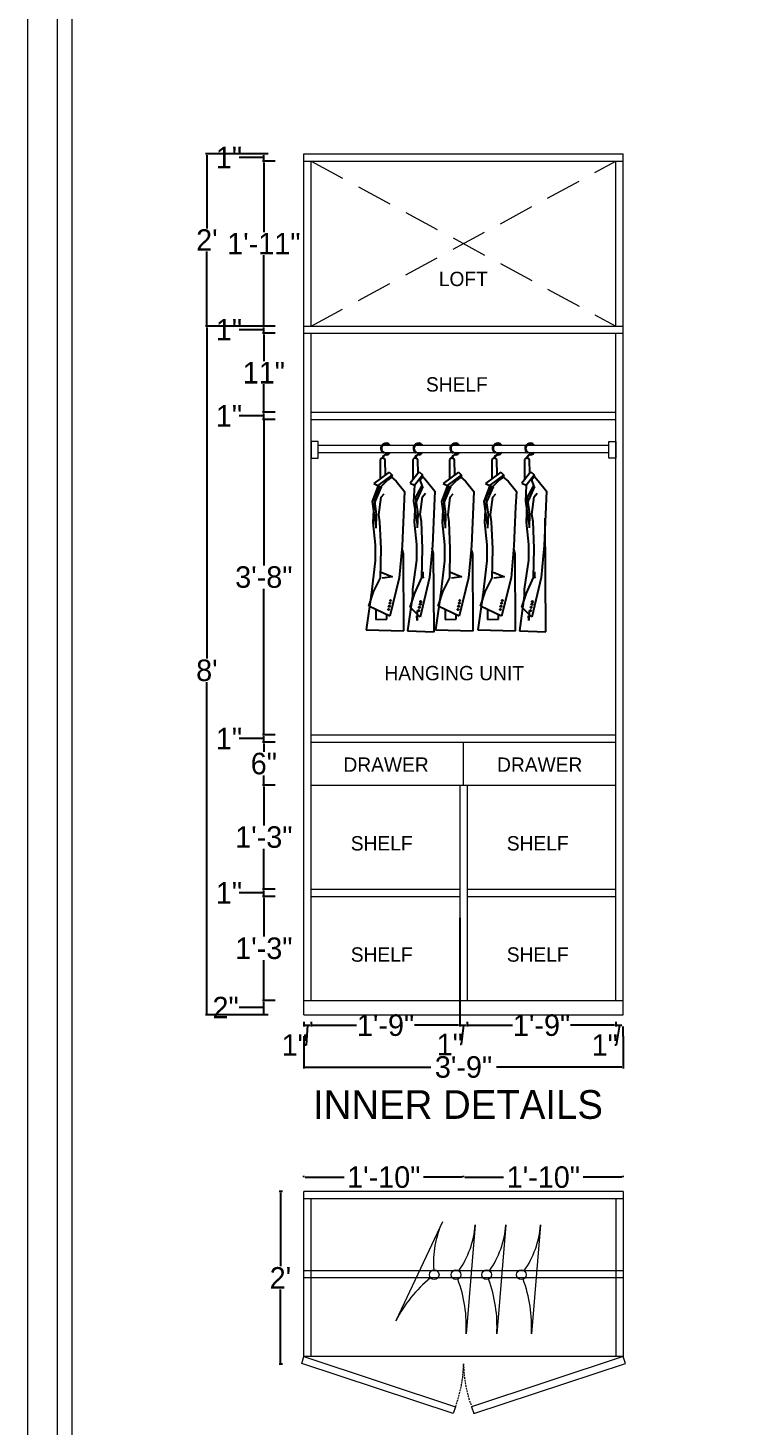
# Model space of a CAD drawing. Header units: inches. Extents: x 15448 to 46480, y -8154 to 0.
# Drawn here: x 22134.8 to 22235.8, y -6063.8 to -5868.9 of the extents above; entities that cross this region are included whole.
import ezdxf

# ---------------------------------------------------------------- set-up
doc = ezdxf.new("R2010")
doc.units = ezdxf.units.IN
doc.header["$MEASUREMENT"] = 0
doc.linetypes.add('DASHED2', pattern=[0.375, 0.25, -0.125])
doc.layers.add('furni', color=253, linetype='Continuous')
doc.layers.add('Furniture', color=251, linetype='Continuous', lineweight=18)
doc.styles.add('b.k', font='verdana.ttf')
doc.styles.add('HEMI', font='stylu.ttf')
doc.dimstyles.new('STANDARD$0', dxfattribs={"dimscale": 0, "dimtxt": 6, "dimasz": 3, "dimexe": 2, "dimexo": 2, "dimgap": 0, "dimtad": 0, "dimtih": 1, "dimtoh": 1, "dimdec": 1, "dimzin": 0, "dimdsep": 46, "dimlunit": 4, "dimtxsty": 'b.k', "dimcen": 2.5, "dimclrd": 256, "dimclre": 256, "dimclrt": 256, "dimadec": 0, "dimazin": 0, "dimtfac": 1, "dimtdec": 1, "dimtofl": 0, "dimtmove": 2, "dimatfit": 2, "dimfxl": 1, "dimfrac": 2, "dimtolj": 1, "dimtzin": 0, "dimlwd": 9, "dimlwe": 9, "dimarcsym": 0})

# ---------------------------------------------------------------- blocks, each defined once
blk = doc.blocks.new('rdth')
at = {"color": 18, "true_color": 0x000000}
for p, q in [((3607.32, 824.21), (3607.31, 822.23)), ((3607.87, 822.64), (3607.83, 824.19)), ((3610.69, 824.21), (3610.67, 822.12)), ((3611.23, 822.81), (3611.2, 824.19)), ((3614.48, 824.21), (3614.47, 822.23)), ((3615.03, 822.64), (3614.99, 824.19)), ((3618.86, 824.21), (3618.85, 822.23)), ((3619.41, 822.64), (3619.37, 824.19)), ((3622.23, 824.21), (3622.22, 822.12)), ((3622.77, 822.81), (3622.74, 824.19)), ((3608.23, 822.91), (3606.66, 821.75)), ((3607.1, 821.54), (3608.55, 822.59)), ((3607.38, 821.41), (3608.07, 822.09)), ((3608.58, 822.47), (3608.07, 822.09)), ((3608.23, 822.91), (3608.55, 822.59)), ((3608.48, 822.4), (3608.98, 821.97)), ((3608.58, 822.47), (3608.55, 822.59)), ((3608.98, 821.97), (3609.83, 820.93)), ((3611.34, 822.95), (3610.41, 821.79)), ((3610.85, 821.58), (3611.67, 822.63)), ((3611.34, 822.95), (3611.67, 822.63)), ((3611.7, 822.51), (3611.45, 822.13)), ((3611.67, 821.45), (3611.45, 822.13)), ((3611.7, 822.51), (3611.67, 822.63)), ((3611.69, 822.51), (3612.09, 822.01)), ((3612.1, 822.01), (3612.95, 820.97)), ((3615.39, 822.91), (3613.82, 821.75)), ((3614.26, 821.54), (3615.71, 822.59)), ((3614.54, 821.41), (3615.23, 822.09)), ((3615.74, 822.47), (3615.23, 822.09)), ((3615.39, 822.91), (3615.71, 822.59)), ((3615.64, 822.4), (3616.14, 821.97)), ((3615.74, 822.47), (3615.71, 822.59)), ((3616.14, 821.97), (3616.99, 820.93)), ((3619.77, 822.91), (3618.2, 821.75)), ((3618.64, 821.54), (3620.1, 822.59)), ((3618.92, 821.41), (3619.61, 822.09)), ((3620.12, 822.47), (3619.61, 822.09)), ((3619.77, 822.91), (3620.1, 822.59)), ((3620.02, 822.4), (3620.52, 821.97)), ((3620.12, 822.47), (3620.1, 822.59)), ((3620.52, 821.97), (3621.38, 820.93)), ((3622.89, 822.95), (3621.95, 821.79)), ((3622.4, 821.58), (3623.21, 822.63)), ((3622.89, 822.95), (3623.21, 822.63)), ((3623.24, 822.51), (3622.99, 822.13)), ((3623.21, 821.45), (3622.99, 822.13)), ((3623.24, 822.51), (3623.21, 822.63)), ((3623.23, 822.51), (3623.63, 822.01)), ((3623.64, 822.01), (3624.49, 820.97)), ((3607.1, 821.54), (3606.49, 819.88)), ((3607.43, 821.39), (3606.65, 819.6)), ((3606.66, 821.75), (3607.43, 821.38)), ((3606.68, 820.22), (3607.32, 821.44)), ((3607.4, 820.33), (3607.71, 820.69)), ((3609.83, 820.93), (3609.77, 819.35)), ((3610.41, 821.79), (3610.85, 821.58)), ((3610.85, 821.58), (3610.77, 819.92)), ((3611.71, 821.43), (3610.94, 819.64)), ((3610.96, 820.26), (3611.61, 821.48)), ((3611.45, 818.55), (3611.69, 820.37)), ((3611.69, 820.37), (3611.99, 820.73)), ((3612.95, 820.97), (3612.89, 819.4)), ((3614.26, 821.54), (3613.65, 819.88)), ((3614.59, 821.39), (3613.81, 819.6)), ((3613.82, 821.75), (3614.59, 821.38)), ((3613.84, 820.22), (3614.48, 821.44)), ((3614.56, 820.33), (3614.86, 820.69)), ((3616.99, 820.93), (3616.93, 819.35)), ((3618.64, 821.54), (3618.03, 819.88)), ((3618.97, 821.39), (3618.19, 819.6)), ((3618.2, 821.75), (3618.97, 821.38)), ((3618.22, 820.22), (3618.86, 821.44)), ((3618.94, 820.33), (3619.25, 820.69)), ((3621.38, 820.93), (3621.31, 819.35)), ((3621.95, 821.79), (3622.4, 821.58)), ((3622.4, 821.58), (3622.32, 819.92)), ((3623.26, 821.43), (3622.48, 819.64)), ((3622.51, 820.26), (3623.15, 821.48)), ((3622.99, 818.55), (3623.23, 820.37)), ((3623.23, 820.37), (3623.53, 820.73)), ((3624.49, 820.97), (3624.25, 815.33)), ((3606.49, 819.88), (3606.83, 817.52)), ((3606.65, 819.6), (3606.55, 817.71)), ((3606.68, 820.22), (3606.91, 818.54)), ((3607.16, 818.5), (3607.4, 820.33)), ((3609.77, 819.35), (3609.59, 815.29)), ((3610.77, 819.92), (3611.12, 817.56)), ((3610.94, 819.64), (3610.84, 817.76)), ((3610.96, 820.26), (3611.2, 818.58)), ((3612.89, 819.4), (3612.71, 815.33)), ((3613.65, 819.88), (3613.99, 817.52)), ((3613.81, 819.6), (3613.71, 817.71)), ((3613.84, 820.22), (3614.07, 818.54)), ((3614.32, 818.5), (3614.56, 820.33)), ((3616.93, 819.35), (3616.75, 815.29)), ((3618.03, 819.88), (3618.37, 817.52)), ((3618.19, 819.6), (3618.09, 817.71)), ((3618.22, 820.22), (3618.46, 818.54)), ((3618.7, 818.5), (3618.94, 820.33)), ((3621.31, 819.35), (3621.13, 815.29)), ((3622.32, 819.92), (3622.66, 817.56)), ((3622.48, 819.64), (3622.38, 817.76)), ((3622.51, 820.26), (3622.74, 818.58)), ((3606.55, 817.71), (3606.79, 815.41)), ((3606.91, 818.54), (3606.86, 817.12)), ((3607.28, 817.78), (3607.16, 818.5)), ((3607.4, 814.98), (3607.28, 817.78)), ((3610.84, 817.76), (3611.08, 815.45)), ((3611.2, 818.58), (3611.14, 817.16)), ((3611.57, 817.82), (3611.45, 818.55)), ((3611.69, 815.02), (3611.57, 817.82)), ((3613.71, 817.71), (3613.95, 815.41)), ((3614.07, 818.54), (3614.02, 817.12)), ((3614.44, 817.78), (3614.32, 818.5)), ((3614.56, 814.98), (3614.44, 817.78)), ((3618.09, 817.71), (3618.34, 815.41)), ((3618.46, 818.54), (3618.4, 817.12)), ((3618.82, 817.78), (3618.7, 818.5)), ((3618.94, 814.98), (3618.82, 817.78)), ((3622.38, 817.76), (3622.62, 815.45)), ((3622.74, 818.58), (3622.69, 817.16)), ((3623.11, 817.82), (3622.99, 818.55)), ((3623.23, 815.02), (3623.11, 817.82)), ((3624.43, 806.42), (3624.37, 818.15)), ((3606.79, 815.41), (3606.79, 813.77)), ((3607.34, 812.01), (3607.4, 814.98)), ((3609.59, 815.29), (3609.29, 812.01)), ((3609.71, 814.44), (3609.57, 815.04)), ((3611.08, 815.45), (3611.08, 813.81)), ((3611.63, 812.05), (3611.69, 815.02)), ((3612.71, 815.33), (3612.4, 812.05)), ((3612.83, 814.48), (3612.68, 815.08)), ((3613.95, 815.41), (3613.95, 813.77)), ((3614.5, 812.01), (3614.56, 814.98)), ((3616.75, 815.29), (3616.45, 812.01)), ((3616.87, 814.44), (3616.73, 815.04)), ((3618.34, 815.41), (3618.34, 813.77)), ((3618.88, 812.01), (3618.94, 814.98)), ((3621.13, 815.29), (3620.83, 812.01)), ((3621.25, 814.44), (3621.11, 815.04)), ((3622.62, 815.45), (3622.62, 813.81)), ((3623.17, 812.05), (3623.23, 815.02)), ((3624.25, 815.33), (3623.94, 812.05)), ((3606.79, 813.77), (3606.37, 810.22)), ((3609.77, 806.53), (3609.71, 814.44)), ((3611.08, 813.81), (3610.66, 810.83)), ((3612.89, 806.42), (3612.83, 814.48)), ((3613.95, 813.77), (3613.53, 810.22)), ((3616.93, 806.53), (3616.87, 814.44)), ((3618.34, 813.77), (3617.91, 810.22)), ((3621.31, 806.53), (3621.25, 814.44)), ((3622.62, 813.81), (3622.2, 810.83)), ((3606.61, 810.54), (3607.34, 812.01)), ((3607.43, 812.59), (3608.6, 812.11)), ((3608.6, 812.11), (3607.53, 811.95)), ((3609.29, 812.01), (3608.32, 808.04)), ((3610.9, 810.43), (3611.63, 812.05)), ((3612.4, 812.05), (3611.43, 807.93)), ((3611.72, 812.63), (3611.72, 812.15)), ((3611.72, 812.15), (3611.81, 811.99)), ((3613.77, 810.54), (3614.5, 812.01)), ((3614.59, 812.59), (3615.76, 812.11)), ((3615.76, 812.11), (3614.69, 811.95)), ((3616.45, 812.01), (3615.48, 808.04)), ((3618.15, 810.54), (3618.88, 812.01)), ((3618.97, 812.59), (3620.14, 812.11)), ((3620.14, 812.11), (3619.07, 811.95)), ((3620.83, 812.01), (3619.86, 808.04)), ((3622.44, 810.43), (3623.17, 812.05)), ((3623.94, 812.05), (3622.98, 807.93)), ((3623.26, 812.63), (3623.26, 812.15)), ((3623.26, 812.15), (3623.36, 811.99)), ((3606.13, 809.08), (3606.61, 810.54)), ((3610.42, 808.97), (3610.9, 810.43)), ((3610.66, 810.83), (3610.66, 810.13)), ((3613.29, 809.08), (3613.77, 810.54)), ((3617.67, 809.08), (3618.15, 810.54)), ((3621.96, 808.97), (3622.44, 810.43)), ((3622.2, 810.83), (3622.2, 810.13)), ((3606.37, 810.24), (3605.87, 806.63)), ((3608.32, 808.04), (3606.13, 809.08)), ((3606.37, 810.22), (3606.37, 810.24)), ((3610.66, 810.13), (3610.15, 806.52)), ((3611.43, 807.93), (3610.42, 808.97)), ((3613.53, 810.24), (3613.03, 806.63)), ((3615.48, 808.04), (3613.29, 809.08)), ((3613.53, 810.22), (3613.53, 810.24)), ((3617.91, 810.24), (3617.41, 806.63)), ((3619.86, 808.04), (3617.67, 809.08)), ((3617.91, 810.22), (3617.91, 810.24)), ((3622.2, 810.13), (3621.7, 806.52)), ((3622.98, 807.93), (3621.96, 808.97)), ((3606.87, 808.73), (3606.85, 807.7)), ((3606.85, 807.7), (3608.01, 807.72)), ((3608.01, 807.72), (3608, 808.2)), ((3611.12, 807.61), (3611.11, 808.09)), ((3611.14, 807.59), (3611.12, 807.61)), ((3611.15, 808.62), (3611.14, 807.59)), ((3614.02, 808.73), (3614.01, 807.7)), ((3614.01, 807.7), (3615.17, 807.72)), ((3615.17, 807.72), (3615.15, 808.2)), ((3618.41, 808.73), (3618.39, 807.7)), ((3618.39, 807.7), (3619.55, 807.72)), ((3619.55, 807.72), (3619.54, 808.2)), ((3622.67, 807.61), (3622.65, 808.09)), ((3622.68, 807.59), (3622.67, 807.61)), ((3622.69, 808.62), (3622.68, 807.59)), ((3605.87, 806.63), (3609.77, 806.53)), ((3610.15, 806.52), (3612.89, 806.42)), ((3613.03, 806.63), (3616.93, 806.53)), ((3617.41, 806.63), (3621.31, 806.53)), ((3621.7, 806.52), (3624.43, 806.42))]:
    blk.add_line(p, q, dxfattribs=at)
for centre, radius in [((3607.62, 824.97), 0.055), ((3610.97, 824.97), 0.055), ((3614.78, 824.97), 0.055), ((3619.16, 824.97), 0.055), ((3622.51, 824.97), 0.055), ((3608.25, 809.06), 0.0683), ((3608.33, 809.38), 0.0683), ((3608.38, 809.66), 0.0683), ((3611.36, 808.95), 0.0683), ((3611.45, 809.27), 0.0683), ((3611.5, 809.55), 0.0683), ((3615.41, 809.06), 0.0683), ((3615.49, 809.38), 0.0683), ((3615.54, 809.66), 0.0683), ((3619.79, 809.06), 0.0683), ((3619.87, 809.38), 0.0683), ((3619.92, 809.66), 0.0683), ((3622.91, 808.95), 0.0683), ((3622.99, 809.27), 0.0683), ((3623.04, 809.55), 0.0683), ((3608.19, 808.73), 0.0683), ((3611.3, 808.61), 0.0683), ((3615.35, 808.73), 0.0683), ((3619.73, 808.73), 0.0683), ((3622.84, 808.61), 0.0683)]:
    blk.add_circle(centre, radius, dxfattribs=at)
for centre, radius, start, end in [((3607.9, 825.38), 0.522, 58.8889, 230.4094), ((3607.9, 825.38), 0.465, 58.8889, 230.4094), ((3608, 824.31), 0.457, 98.1438, 177.8717), ((3608, 824.31), 0.4, 98.1438, 177.7449), ((3607.86, 825.31), 0.552, 278.1438, 320.7311), ((3607.86, 825.31), 0.609, 278.1438, 325.0188), ((3607.86, 825.31), 0.552, 46.2084, 58.8889), ((3607.86, 825.31), 0.609, 40.831, 58.8889), ((3611.26, 825.38), 0.522, 58.8889, 230.4094), ((3611.26, 825.38), 0.465, 58.8889, 230.4094), ((3611.35, 824.31), 0.457, 98.1438, 177.8717), ((3611.35, 824.31), 0.4, 98.1438, 177.7449), ((3611.21, 825.31), 0.552, 278.1438, 320.7311), ((3611.21, 825.31), 0.609, 278.1438, 325.0188), ((3611.21, 825.31), 0.552, 46.2084, 58.8889), ((3611.21, 825.31), 0.609, 40.831, 58.8889), ((3615.06, 825.38), 0.522, 58.8889, 230.4094), ((3615.06, 825.38), 0.465, 58.8889, 230.4094), ((3615.16, 824.31), 0.457, 98.1438, 177.8717), ((3615.16, 824.31), 0.4, 98.1438, 177.7449), ((3615.01, 825.31), 0.552, 278.1438, 320.7311), ((3615.01, 825.31), 0.609, 278.1438, 325.0188), ((3615.01, 825.31), 0.552, 46.2084, 58.8889), ((3615.01, 825.31), 0.609, 40.831, 58.8889), ((3619.44, 825.38), 0.522, 58.8889, 230.4094), ((3619.44, 825.38), 0.465, 58.8889, 230.4094), ((3619.54, 824.31), 0.457, 98.1438, 177.8717), ((3619.54, 824.31), 0.4, 98.1438, 177.7449), ((3619.4, 825.31), 0.552, 278.1438, 320.7311), ((3619.4, 825.31), 0.609, 278.1438, 325.0188), ((3619.4, 825.31), 0.552, 46.2084, 58.8889), ((3619.4, 825.31), 0.609, 40.831, 58.8889), ((3622.8, 825.38), 0.522, 58.8889, 230.4094), ((3622.8, 825.38), 0.465, 58.8889, 230.4094), ((3622.89, 824.31), 0.457, 98.1438, 177.8717), ((3622.89, 824.31), 0.4, 98.1438, 177.7449), ((3622.75, 825.31), 0.552, 278.1438, 320.7311), ((3622.75, 825.31), 0.609, 278.1438, 325.0188), ((3622.75, 825.31), 0.552, 46.2084, 58.8889), ((3622.75, 825.31), 0.609, 40.831, 58.8889), ((3607.57, 824.07), 0.288, 24.2419, 150.7783), ((3610.94, 824.07), 0.288, 24.2419, 150.7783), ((3614.73, 824.07), 0.288, 24.2419, 150.7783), ((3619.11, 824.07), 0.288, 24.2419, 150.7783), ((3622.48, 824.07), 0.288, 24.2419, 150.7783)]:
    blk.add_arc(centre, radius, start, end, dxfattribs=at)
blk = doc.blocks.new('*D747')
at = {"color": 254, "lineweight": -2, "transparency": 16777216}
for p, q in [((22168.29, -6004.49), (22167.52, -6004.49)), ((22168.29, -6006.49), (22167.52, -6006.49))]:
    blk.add_line(p, q, dxfattribs=at)
at = {"color": 1, "lineweight": -2, "transparency": 16777216}
for p, q in [((22167.7, -6006.31), (22167.7, -6004.67)), ((22164.42, -6005.49), (22164.24, -6005.49)), ((22167.7, -6005.49), (22164.42, -6005.49))]:
    blk.add_line(p, q, dxfattribs=at)
at = {"color": 1, "transparency": 16777216}
for points in [[(22167.67, -6004.67), (22167.73, -6004.67), (22167.7, -6004.49)], [(22167.67, -6006.31), (22167.73, -6006.31), (22167.7, -6006.49)]]:
    blk.add_solid(points, dxfattribs=at)
at = {"layer": 'Defpoints', "color": 0, "transparency": 16777216}
for p in [(22167.7, -6004.49), (22171.29, -6004.49), (22171.29, -6006.49)]:
    blk.add_point(p, dxfattribs=at)
at = {"color": 1, "lineweight": 5, "transparency": 16777216, "insert": (22162.37, -6005.49), "char_height": 3, "attachment_point": 5, "style": 'HEMI'}
blk.add_mtext('\\A1;2"', dxfattribs=at)
blk = doc.blocks.new('*D748')
at = {"color": 254, "lineweight": -2, "transparency": 16777216}
for p, q in [((22169.29, -5989.99), (22167.52, -5989.99)), ((22169.29, -6004.49), (22167.52, -6004.49))]:
    blk.add_line(p, q, dxfattribs=at)
at = {"color": 1, "lineweight": -2, "transparency": 16777216}
for p, q in [((22167.7, -5990.17), (22167.7, -5995.59)), ((22167.7, -6004.31), (22167.7, -5998.88))]:
    blk.add_line(p, q, dxfattribs=at)
at = {"color": 1, "transparency": 16777216}
for points in [[(22167.67, -5990.17), (22167.73, -5990.17), (22167.7, -5989.99)], [(22167.67, -6004.31), (22167.73, -6004.31), (22167.7, -6004.49)]]:
    blk.add_solid(points, dxfattribs=at)
at = {"layer": 'Defpoints', "color": 0, "transparency": 16777216}
for p in [(22167.7, -5989.99), (22172.29, -5989.99), (22172.29, -6004.49)]:
    blk.add_point(p, dxfattribs=at)
at = {"color": 1, "lineweight": 5, "transparency": 16777216, "insert": (22167.7, -5997.24), "char_height": 3, "attachment_point": 5, "style": 'HEMI'}
blk.add_mtext('\\A1;1\'-3"', dxfattribs=at)
blk = doc.blocks.new('*D749')
at = {"color": 254, "lineweight": -2, "transparency": 16777216}
for p, q in [((22169.29, -5988.99), (22167.52, -5988.99)), ((22169.29, -5989.99), (22167.52, -5989.99))]:
    blk.add_line(p, q, dxfattribs=at)
at = {"color": 1, "lineweight": -2, "transparency": 16777216}
for p, q in [((22167.7, -5989.81), (22167.7, -5989.17)), ((22164.44, -5989.49), (22164.26, -5989.49)), ((22167.7, -5989.49), (22164.44, -5989.49))]:
    blk.add_line(p, q, dxfattribs=at)
at = {"color": 1, "transparency": 16777216}
for points in [[(22167.67, -5989.17), (22167.73, -5989.17), (22167.7, -5988.99)], [(22167.67, -5989.81), (22167.73, -5989.81), (22167.7, -5989.99)]]:
    blk.add_solid(points, dxfattribs=at)
at = {"layer": 'Defpoints', "color": 0, "transparency": 16777216}
for p in [(22167.7, -5988.99), (22172.29, -5988.99), (22172.29, -5989.99)]:
    blk.add_point(p, dxfattribs=at)
at = {"color": 1, "lineweight": 5, "transparency": 16777216, "insert": (22162.84, -5989.49), "char_height": 3, "attachment_point": 5, "style": 'HEMI'}
blk.add_mtext('\\A1;1"', dxfattribs=at)
blk = doc.blocks.new('*D758')
at = {"color": 254, "lineweight": -2, "transparency": 16777216}
for p, q in [((22169.29, -5974.49), (22167.52, -5974.49)), ((22169.29, -5988.99), (22167.52, -5988.99))]:
    blk.add_line(p, q, dxfattribs=at)
at = {"color": 1, "lineweight": -2, "transparency": 16777216}
for p, q in [((22167.7, -5974.67), (22167.7, -5980.09)), ((22167.7, -5988.81), (22167.7, -5983.38))]:
    blk.add_line(p, q, dxfattribs=at)
at = {"color": 1, "transparency": 16777216}
for points in [[(22167.67, -5974.67), (22167.73, -5974.67), (22167.7, -5974.49)], [(22167.67, -5988.81), (22167.73, -5988.81), (22167.7, -5988.99)]]:
    blk.add_solid(points, dxfattribs=at)
at = {"layer": 'Defpoints', "color": 0, "transparency": 16777216}
for p in [(22167.7, -5974.49), (22172.29, -5974.49), (22172.29, -5988.99)]:
    blk.add_point(p, dxfattribs=at)
at = {"color": 1, "lineweight": 5, "transparency": 16777216, "insert": (22167.7, -5981.74), "char_height": 3, "attachment_point": 5, "style": 'HEMI'}
blk.add_mtext('\\A1;1\'-3"', dxfattribs=at)
blk = doc.blocks.new('*D759')
at = {"color": 254, "lineweight": -2, "transparency": 16777216}
for p, q in [((22169.29, -5968.49), (22167.52, -5968.49)), ((22169.29, -5974.49), (22167.52, -5974.49))]:
    blk.add_line(p, q, dxfattribs=at)
at = {"color": 1, "lineweight": -2, "transparency": 16777216}
for p, q in [((22167.7, -5968.67), (22167.7, -5969.84)), ((22167.7, -5974.31), (22167.7, -5973.13))]:
    blk.add_line(p, q, dxfattribs=at)
at = {"color": 1, "transparency": 16777216}
for points in [[(22167.67, -5968.67), (22167.73, -5968.67), (22167.7, -5968.49)], [(22167.67, -5974.31), (22167.73, -5974.31), (22167.7, -5974.49)]]:
    blk.add_solid(points, dxfattribs=at)
at = {"layer": 'Defpoints', "color": 0, "transparency": 16777216}
for p in [(22167.7, -5968.49), (22172.29, -5968.49), (22172.29, -5974.49)]:
    blk.add_point(p, dxfattribs=at)
at = {"color": 1, "lineweight": 5, "transparency": 16777216, "insert": (22167.7, -5971.49), "char_height": 3, "attachment_point": 5, "style": 'HEMI'}
blk.add_mtext('\\A1;6"', dxfattribs=at)
blk = doc.blocks.new('*D760')
at = {"color": 254, "lineweight": -2, "transparency": 16777216}
for p, q in [((22169.29, -5967.49), (22167.52, -5967.49)), ((22169.29, -5968.49), (22167.52, -5968.49))]:
    blk.add_line(p, q, dxfattribs=at)
at = {"color": 1, "lineweight": -2, "transparency": 16777216}
for p, q in [((22167.7, -5968.31), (22167.7, -5967.67)), ((22164.44, -5967.99), (22164.26, -5967.99)), ((22167.7, -5967.99), (22164.44, -5967.99))]:
    blk.add_line(p, q, dxfattribs=at)
at = {"color": 1, "transparency": 16777216}
for points in [[(22167.67, -5967.67), (22167.73, -5967.67), (22167.7, -5967.49)], [(22167.67, -5968.31), (22167.73, -5968.31), (22167.7, -5968.49)]]:
    blk.add_solid(points, dxfattribs=at)
at = {"layer": 'Defpoints', "color": 0, "transparency": 16777216}
for p in [(22167.7, -5967.49), (22172.29, -5967.49), (22172.29, -5968.49)]:
    blk.add_point(p, dxfattribs=at)
at = {"color": 1, "lineweight": 5, "transparency": 16777216, "insert": (22162.84, -5967.99), "char_height": 3, "attachment_point": 5, "style": 'HEMI'}
blk.add_mtext('\\A1;1"', dxfattribs=at)
blk = doc.blocks.new('*D761')
at = {"color": 254, "lineweight": -2, "transparency": 16777216}
for p, q in [((22169.29, -5923.49), (22167.52, -5923.49)), ((22169.29, -5967.49), (22167.52, -5967.49))]:
    blk.add_line(p, q, dxfattribs=at)
at = {"color": 1, "lineweight": -2, "transparency": 16777216}
for p, q in [((22167.7, -5923.67), (22167.7, -5943.84)), ((22167.7, -5967.31), (22167.7, -5947.13))]:
    blk.add_line(p, q, dxfattribs=at)
at = {"color": 1, "transparency": 16777216}
for points in [[(22167.67, -5923.67), (22167.73, -5923.67), (22167.7, -5923.49)], [(22167.67, -5967.31), (22167.73, -5967.31), (22167.7, -5967.49)]]:
    blk.add_solid(points, dxfattribs=at)
at = {"layer": 'Defpoints', "color": 0, "transparency": 16777216}
for p in [(22167.7, -5923.49), (22172.29, -5923.49), (22172.29, -5967.49)]:
    blk.add_point(p, dxfattribs=at)
at = {"color": 1, "lineweight": 5, "transparency": 16777216, "insert": (22167.7, -5945.49), "char_height": 3, "attachment_point": 5, "style": 'HEMI'}
blk.add_mtext('\\A1;3\'-8"', dxfattribs=at)
blk = doc.blocks.new('*D762')
at = {"color": 1, "lineweight": -2, "transparency": 16777216}
for p, q in [((22164.44, -5922.99), (22164.26, -5922.99)), ((22167.7, -5922.99), (22164.44, -5922.99)), ((22167.7, -5923.31), (22167.7, -5922.67))]:
    blk.add_line(p, q, dxfattribs=at)
at = {"color": 254, "lineweight": -2, "transparency": 16777216}
for p, q in [((22169.29, -5922.49), (22167.52, -5922.49)), ((22169.29, -5923.49), (22167.52, -5923.49))]:
    blk.add_line(p, q, dxfattribs=at)
at = {"color": 1, "transparency": 16777216}
for points in [[(22167.67, -5922.67), (22167.73, -5922.67), (22167.7, -5922.49)], [(22167.67, -5923.31), (22167.73, -5923.31), (22167.7, -5923.49)]]:
    blk.add_solid(points, dxfattribs=at)
at = {"layer": 'Defpoints', "color": 0, "transparency": 16777216}
for p in [(22167.7, -5922.49), (22172.29, -5922.49), (22172.29, -5923.49)]:
    blk.add_point(p, dxfattribs=at)
at = {"color": 1, "lineweight": 5, "transparency": 16777216, "insert": (22162.84, -5922.99), "char_height": 3, "attachment_point": 5, "style": 'HEMI'}
blk.add_mtext('\\A1;1"', dxfattribs=at)
blk = doc.blocks.new('*D763')
at = {"color": 254, "lineweight": -2, "transparency": 16777216}
for p, q in [((22169.29, -5911.49), (22167.52, -5911.49)), ((22169.29, -5922.49), (22167.52, -5922.49))]:
    blk.add_line(p, q, dxfattribs=at)
at = {"color": 1, "lineweight": -2, "transparency": 16777216}
for p, q in [((22167.7, -5911.67), (22167.7, -5915.38)), ((22167.7, -5922.31), (22167.7, -5918.59))]:
    blk.add_line(p, q, dxfattribs=at)
at = {"color": 1, "transparency": 16777216}
for points in [[(22167.67, -5911.67), (22167.73, -5911.67), (22167.7, -5911.49)], [(22167.67, -5922.31), (22167.73, -5922.31), (22167.7, -5922.49)]]:
    blk.add_solid(points, dxfattribs=at)
at = {"layer": 'Defpoints', "color": 0, "transparency": 16777216}
for p in [(22167.7, -5911.49), (22172.29, -5911.49), (22172.29, -5922.49)]:
    blk.add_point(p, dxfattribs=at)
at = {"color": 1, "lineweight": 5, "transparency": 16777216, "insert": (22167.7, -5916.99), "char_height": 3, "attachment_point": 5, "style": 'HEMI'}
blk.add_mtext('\\A1;11"', dxfattribs=at)
blk = doc.blocks.new('*D764')
at = {"color": 1, "lineweight": -2, "transparency": 16777216}
for p, q in [((22164.44, -5910.99), (22164.26, -5910.99)), ((22167.7, -5910.99), (22164.44, -5910.99)), ((22167.7, -5911.31), (22167.7, -5910.67))]:
    blk.add_line(p, q, dxfattribs=at)
at = {"color": 254, "lineweight": -2, "transparency": 16777216}
for p, q in [((22169.29, -5910.49), (22167.52, -5910.49)), ((22169.29, -5911.49), (22167.52, -5911.49))]:
    blk.add_line(p, q, dxfattribs=at)
at = {"color": 1, "transparency": 16777216}
for points in [[(22167.67, -5910.67), (22167.73, -5910.67), (22167.7, -5910.49)], [(22167.67, -5911.31), (22167.73, -5911.31), (22167.7, -5911.49)]]:
    blk.add_solid(points, dxfattribs=at)
at = {"layer": 'Defpoints', "color": 0, "transparency": 16777216}
for p in [(22167.7, -5910.49), (22172.29, -5910.49), (22172.29, -5911.49)]:
    blk.add_point(p, dxfattribs=at)
at = {"color": 1, "lineweight": 5, "transparency": 16777216, "insert": (22162.84, -5910.99), "char_height": 3, "attachment_point": 5, "style": 'HEMI'}
blk.add_mtext('\\A1;1"', dxfattribs=at)
blk = doc.blocks.new('*D765')
at = {"color": 254, "lineweight": -2, "transparency": 16777216}
for p, q in [((22169.29, -5887.49), (22167.52, -5887.49)), ((22169.29, -5910.49), (22167.52, -5910.49))]:
    blk.add_line(p, q, dxfattribs=at)
at = {"color": 1, "lineweight": -2, "transparency": 16777216}
for p, q in [((22167.7, -5887.67), (22167.7, -5897.38)), ((22167.7, -5910.31), (22167.7, -5900.59))]:
    blk.add_line(p, q, dxfattribs=at)
at = {"color": 1, "transparency": 16777216}
for points in [[(22167.67, -5887.67), (22167.73, -5887.67), (22167.7, -5887.49)], [(22167.67, -5910.31), (22167.73, -5910.31), (22167.7, -5910.49)]]:
    blk.add_solid(points, dxfattribs=at)
at = {"layer": 'Defpoints', "color": 0, "transparency": 16777216}
for p in [(22167.7, -5887.49), (22172.29, -5887.49), (22172.29, -5910.49)]:
    blk.add_point(p, dxfattribs=at)
at = {"color": 1, "lineweight": 5, "transparency": 16777216, "insert": (22167.7, -5898.99), "char_height": 3, "attachment_point": 5, "style": 'HEMI'}
blk.add_mtext('\\A1;1\'-11"', dxfattribs=at)
blk = doc.blocks.new('*D766')
at = {"color": 1, "lineweight": -2, "transparency": 16777216}
for p, q in [((22164.44, -5886.99), (22164.26, -5886.99)), ((22167.7, -5886.99), (22164.44, -5886.99)), ((22167.7, -5887.31), (22167.7, -5886.67))]:
    blk.add_line(p, q, dxfattribs=at)
at = {"color": 254, "lineweight": -2, "transparency": 16777216}
for p, q in [((22168.29, -5886.49), (22167.52, -5886.49)), ((22169.29, -5887.49), (22167.52, -5887.49))]:
    blk.add_line(p, q, dxfattribs=at)
at = {"color": 1, "transparency": 16777216}
for points in [[(22167.67, -5886.67), (22167.73, -5886.67), (22167.7, -5886.49)], [(22167.67, -5887.31), (22167.73, -5887.31), (22167.7, -5887.49)]]:
    blk.add_solid(points, dxfattribs=at)
at = {"layer": 'Defpoints', "color": 0, "transparency": 16777216}
for p in [(22167.7, -5886.49), (22171.29, -5886.49), (22172.29, -5887.49)]:
    blk.add_point(p, dxfattribs=at)
at = {"color": 1, "lineweight": 5, "transparency": 16777216, "insert": (22162.84, -5886.99), "char_height": 3, "attachment_point": 5, "style": 'HEMI'}
blk.add_mtext('\\A1;1"', dxfattribs=at)
blk = doc.blocks.new('*D743')
at = {"color": 254, "lineweight": -2, "transparency": 16777216}
for p, q in [((22173.29, -6007.49), (22173.29, -6008.14)), ((22174.29, -6007.49), (22174.29, -6008.14))]:
    blk.add_line(p, q, dxfattribs=at)
at = {"color": 1, "lineweight": -2, "transparency": 16777216}
for p, q in [((22173.47, -6007.96), (22174.11, -6007.96)), ((22173.79, -6007.96), (22173.61, -6010.71)), ((22173.61, -6010.71), (22173.43, -6010.71))]:
    blk.add_line(p, q, dxfattribs=at)
at = {"color": 1, "transparency": 16777216}
for points in [[(22173.47, -6007.93), (22173.47, -6007.99), (22173.29, -6007.96)], [(22174.11, -6007.93), (22174.11, -6007.99), (22174.29, -6007.96)]]:
    blk.add_solid(points, dxfattribs=at)
at = {"layer": 'Defpoints', "color": 0, "transparency": 16777216}
for p in [(22173.29, -6004.49), (22174.29, -6004.49), (22174.29, -6007.96)]:
    blk.add_point(p, dxfattribs=at)
at = {"color": 1, "lineweight": 5, "transparency": 16777216, "insert": (22172.01, -6010.71), "char_height": 3, "attachment_point": 5, "style": 'HEMI'}
blk.add_mtext('\\A1;1"', dxfattribs=at)
blk = doc.blocks.new('*D767')
at = {"color": 254, "lineweight": -2, "transparency": 16777216}
for p, q in [((22195.04, -5992.99), (22195.04, -6008.14)), ((22174.29, -6007.49), (22174.29, -6008.14))]:
    blk.add_line(p, q, dxfattribs=at)
at = {"color": 1, "lineweight": -2, "transparency": 16777216}
for p, q in [((22174.47, -6007.96), (22180.62, -6007.96)), ((22194.86, -6007.96), (22188.72, -6007.96))]:
    blk.add_line(p, q, dxfattribs=at)
at = {"color": 1, "transparency": 16777216}
for points in [[(22174.47, -6007.93), (22174.47, -6007.99), (22174.29, -6007.96)], [(22194.86, -6007.93), (22194.86, -6007.99), (22195.04, -6007.96)]]:
    blk.add_solid(points, dxfattribs=at)
at = {"layer": 'Defpoints', "color": 0, "transparency": 16777216}
for p in [(22195.04, -5989.99), (22174.29, -6004.49), (22195.04, -6007.96)]:
    blk.add_point(p, dxfattribs=at)
at = {"color": 1, "lineweight": 5, "transparency": 16777216, "insert": (22184.67, -6007.96), "char_height": 3, "attachment_point": 5, "style": 'HEMI'}
blk.add_mtext('\\A1;1\'-9"', dxfattribs=at)
blk = doc.blocks.new('*D768')
at = {"color": 254, "lineweight": -2, "transparency": 16777216}
for p, q in [((22195.04, -5992.99), (22195.04, -6008.14)), ((22196.04, -6007.49), (22196.04, -6008.14))]:
    blk.add_line(p, q, dxfattribs=at)
at = {"color": 1, "lineweight": -2, "transparency": 16777216}
for p, q in [((22195.22, -6007.96), (22195.86, -6007.96)), ((22195.54, -6007.96), (22195.23, -6010.63)), ((22195.23, -6010.63), (22195.05, -6010.63))]:
    blk.add_line(p, q, dxfattribs=at)
at = {"color": 1, "transparency": 16777216}
for points in [[(22195.22, -6007.93), (22195.22, -6007.99), (22195.04, -6007.96)], [(22195.86, -6007.93), (22195.86, -6007.99), (22196.04, -6007.96)]]:
    blk.add_solid(points, dxfattribs=at)
at = {"layer": 'Defpoints', "color": 0, "transparency": 16777216}
for p in [(22195.04, -5989.99), (22196.04, -6004.49), (22196.04, -6007.96)]:
    blk.add_point(p, dxfattribs=at)
at = {"color": 1, "lineweight": 5, "transparency": 16777216, "insert": (22193.63, -6010.63), "char_height": 3, "attachment_point": 5, "style": 'HEMI'}
blk.add_mtext('\\A1;1"', dxfattribs=at)
blk = doc.blocks.new('*D750')
at = {"color": 254, "lineweight": -2, "transparency": 16777216}
for p, q in [((22196.04, -6007.49), (22196.04, -6008.14)), ((22216.79, -6007.49), (22216.79, -6008.14))]:
    blk.add_line(p, q, dxfattribs=at)
at = {"color": 1, "lineweight": -2, "transparency": 16777216}
for p, q in [((22196.22, -6007.96), (22202.37, -6007.96)), ((22216.61, -6007.96), (22210.47, -6007.96))]:
    blk.add_line(p, q, dxfattribs=at)
at = {"color": 1, "transparency": 16777216}
for points in [[(22196.22, -6007.93), (22196.22, -6007.99), (22196.04, -6007.96)], [(22216.61, -6007.93), (22216.61, -6007.99), (22216.79, -6007.96)]]:
    blk.add_solid(points, dxfattribs=at)
at = {"layer": 'Defpoints', "color": 0, "transparency": 16777216}
for p in [(22196.04, -6004.49), (22216.79, -6004.49), (22216.79, -6007.96)]:
    blk.add_point(p, dxfattribs=at)
at = {"color": 1, "lineweight": 5, "transparency": 16777216, "insert": (22206.42, -6007.96), "char_height": 3, "attachment_point": 5, "style": 'HEMI'}
blk.add_mtext('\\A1;1\'-9"', dxfattribs=at)
blk = doc.blocks.new('*D751')
at = {"color": 254, "lineweight": -2, "transparency": 16777216}
for p, q in [((22216.79, -6007.49), (22216.79, -6008.14)), ((22217.79, -6009.49), (22217.79, -6008.14))]:
    blk.add_line(p, q, dxfattribs=at)
at = {"color": 1, "lineweight": -2, "transparency": 16777216}
for p, q in [((22217.29, -6007.96), (22216.83, -6010.71)), ((22216.97, -6007.96), (22217.61, -6007.96)), ((22216.83, -6010.71), (22216.65, -6010.71))]:
    blk.add_line(p, q, dxfattribs=at)
at = {"color": 1, "transparency": 16777216}
for points in [[(22216.97, -6007.93), (22216.97, -6007.99), (22216.79, -6007.96)], [(22217.61, -6007.93), (22217.61, -6007.99), (22217.79, -6007.96)]]:
    blk.add_solid(points, dxfattribs=at)
at = {"layer": 'Defpoints', "color": 0, "transparency": 16777216}
for p in [(22216.79, -6004.49), (22217.79, -6006.49), (22217.79, -6007.96)]:
    blk.add_point(p, dxfattribs=at)
at = {"color": 1, "lineweight": 5, "transparency": 16777216, "insert": (22215.23, -6010.71), "char_height": 3, "attachment_point": 5, "style": 'HEMI'}
blk.add_mtext('\\A1;1"', dxfattribs=at)
blk = doc.blocks.new('*D752')
at = {"color": 254, "lineweight": -2, "transparency": 16777216}
for p, q in [((22173.29, -6009.49), (22173.29, -6013.97)), ((22217.79, -6009.49), (22217.79, -6013.97))]:
    blk.add_line(p, q, dxfattribs=at)
at = {"color": 1, "lineweight": -2, "transparency": 16777216}
for p, q in [((22173.47, -6013.79), (22190.96, -6013.79)), ((22217.61, -6013.79), (22200.12, -6013.79))]:
    blk.add_line(p, q, dxfattribs=at)
at = {"color": 1, "transparency": 16777216}
for points in [[(22173.47, -6013.76), (22173.47, -6013.82), (22173.29, -6013.79)], [(22217.61, -6013.76), (22217.61, -6013.82), (22217.79, -6013.79)]]:
    blk.add_solid(points, dxfattribs=at)
at = {"layer": 'Defpoints', "color": 0, "transparency": 16777216}
for p in [(22173.29, -6006.49), (22217.79, -6006.49), (22217.79, -6013.79)]:
    blk.add_point(p, dxfattribs=at)
at = {"color": 1, "lineweight": 5, "transparency": 16777216, "insert": (22195.54, -6013.79), "char_height": 3, "attachment_point": 5, "style": 'HEMI'}
blk.add_mtext('\\A1;3\'-9"', dxfattribs=at)
blk = doc.blocks.new('*D741')
at = {"color": 254, "lineweight": -2, "transparency": 16777216}
for p, q in [((22168.29, -5910.49), (22159.58, -5910.49)), ((22168.29, -6006.49), (22159.58, -6006.49))]:
    blk.add_line(p, q, dxfattribs=at)
at = {"color": 1, "lineweight": -2, "transparency": 16777216}
for p, q in [((22159.76, -5910.67), (22159.76, -5956.85)), ((22159.76, -6006.31), (22159.76, -5960.13))]:
    blk.add_line(p, q, dxfattribs=at)
at = {"color": 1, "transparency": 16777216}
for points in [[(22159.73, -5910.67), (22159.79, -5910.67), (22159.76, -5910.49)], [(22159.73, -6006.31), (22159.79, -6006.31), (22159.76, -6006.49)]]:
    blk.add_solid(points, dxfattribs=at)
at = {"layer": 'Defpoints', "color": 0, "transparency": 16777216}
for p in [(22159.76, -5910.49), (22171.29, -5910.49), (22171.29, -6006.49)]:
    blk.add_point(p, dxfattribs=at)
at = {"color": 1, "lineweight": 5, "transparency": 16777216, "insert": (22159.76, -5958.49), "char_height": 3, "attachment_point": 5, "style": 'HEMI'}
blk.add_mtext("\\A1;8'", dxfattribs=at)
blk = doc.blocks.new('*D742')
at = {"color": 254, "lineweight": -2, "transparency": 16777216}
for p, q in [((22168.29, -5886.49), (22159.58, -5886.49)), ((22168.29, -5910.49), (22159.58, -5910.49))]:
    blk.add_line(p, q, dxfattribs=at)
at = {"color": 1, "lineweight": -2, "transparency": 16777216}
for p, q in [((22159.76, -5886.67), (22159.76, -5896.87)), ((22159.76, -5910.31), (22159.76, -5900.11))]:
    blk.add_line(p, q, dxfattribs=at)
at = {"color": 1, "transparency": 16777216}
for points in [[(22159.73, -5886.67), (22159.79, -5886.67), (22159.76, -5886.49)], [(22159.73, -5910.31), (22159.79, -5910.31), (22159.76, -5910.49)]]:
    blk.add_solid(points, dxfattribs=at)
at = {"layer": 'Defpoints', "color": 0, "transparency": 16777216}
for p in [(22159.76, -5886.49), (22171.29, -5886.49), (22171.29, -5910.49)]:
    blk.add_point(p, dxfattribs=at)
at = {"color": 1, "lineweight": 5, "transparency": 16777216, "insert": (22159.76, -5898.49), "char_height": 3, "attachment_point": 5, "style": 'HEMI'}
blk.add_mtext("\\A1;2'", dxfattribs=at)
blk = doc.blocks.new('*D753')
at = {"color": 254, "lineweight": -2, "transparency": 16777216}
for p, q in [((22170.29, -6031.14), (22169.83, -6031.14)), ((22170.29, -6055.2), (22169.83, -6055.2))]:
    blk.add_line(p, q, dxfattribs=at)
at = {"color": 1, "lineweight": -2, "transparency": 16777216}
for p, q in [((22170.01, -6031.32), (22170.01, -6041.55)), ((22170.01, -6055.02), (22170.01, -6044.79))]:
    blk.add_line(p, q, dxfattribs=at)
at = {"color": 1, "transparency": 16777216}
for points in [[(22169.98, -6031.32), (22170.04, -6031.32), (22170.01, -6031.14)], [(22169.98, -6055.02), (22170.04, -6055.02), (22170.01, -6055.2)]]:
    blk.add_solid(points, dxfattribs=at)
at = {"layer": 'Defpoints', "color": 0, "transparency": 16777216}
for p in [(22173.29, -6031.14), (22170.01, -6055.2), (22173.29, -6055.2)]:
    blk.add_point(p, dxfattribs=at)
at = {"color": 1, "lineweight": 5, "transparency": 16777216, "insert": (22170.01, -6043.17), "char_height": 3, "attachment_point": 5, "style": 'HEMI'}
blk.add_mtext("\\A1;2'", dxfattribs=at)
blk = doc.blocks.new('*D754')
at = {"color": 254, "lineweight": -2, "transparency": 16777216}
for p, q in [((22173.29, -6029.14), (22173.29, -6028.96)), ((22195.54, -6029.14), (22195.54, -6028.96))]:
    blk.add_line(p, q, dxfattribs=at)
at = {"color": 1, "lineweight": -2, "transparency": 16777216}
for p, q in [((22173.47, -6029.14), (22178.88, -6029.14)), ((22195.36, -6029.14), (22189.96, -6029.14))]:
    blk.add_line(p, q, dxfattribs=at)
at = {"color": 1, "transparency": 16777216}
for points in [[(22173.47, -6029.11), (22173.47, -6029.17), (22173.29, -6029.14)], [(22195.36, -6029.11), (22195.36, -6029.17), (22195.54, -6029.14)]]:
    blk.add_solid(points, dxfattribs=at)
at = {"layer": 'Defpoints', "color": 0, "transparency": 16777216}
for p in [(22195.54, -6029.14), (22173.29, -6032.14), (22195.54, -6032.14)]:
    blk.add_point(p, dxfattribs=at)
at = {"color": 1, "lineweight": 5, "transparency": 16777216, "insert": (22184.42, -6029.14), "char_height": 3, "attachment_point": 5, "style": 'HEMI'}
blk.add_mtext('\\A1;1\'-10"', dxfattribs=at)
blk = doc.blocks.new('*D755')
at = {"color": 254, "lineweight": -2, "transparency": 16777216}
for p, q in [((22195.54, -6029.14), (22195.54, -6028.96)), ((22217.79, -6029.14), (22217.79, -6028.96))]:
    blk.add_line(p, q, dxfattribs=at)
at = {"color": 1, "lineweight": -2, "transparency": 16777216}
for p, q in [((22195.72, -6029.14), (22201.13, -6029.14)), ((22217.61, -6029.14), (22212.21, -6029.14))]:
    blk.add_line(p, q, dxfattribs=at)
at = {"color": 1, "transparency": 16777216}
for points in [[(22195.72, -6029.11), (22195.72, -6029.17), (22195.54, -6029.14)], [(22217.61, -6029.11), (22217.61, -6029.17), (22217.79, -6029.14)]]:
    blk.add_solid(points, dxfattribs=at)
at = {"layer": 'Defpoints', "color": 0, "transparency": 16777216}
for p in [(22217.79, -6029.14), (22195.54, -6032.14), (22217.79, -6032.14)]:
    blk.add_point(p, dxfattribs=at)
at = {"color": 1, "lineweight": 5, "transparency": 16777216, "insert": (22206.67, -6029.14), "char_height": 3, "attachment_point": 5, "style": 'HEMI'}
blk.add_mtext('\\A1;1\'-10"', dxfattribs=at)

msp = doc.modelspace()

# ---------------------------------------------------------------- linework, layer by layer
at = {"lineweight": 5}
for p, q in [((22173.29, -6006.49), (22173.29, -5886.49)), ((22173.29, -5886.49), (22217.79, -5886.49)), ((22173.29, -5887.49), (22217.79, -5887.49)), ((22174.29, -5910.49), (22174.29, -5887.49)), ((22216.79, -5910.49), (22216.79, -5887.49)), ((22217.79, -6006.49), (22217.79, -5886.49)), ((22173.29, -5910.49), (22217.79, -5910.49)), ((22173.29, -5911.49), (22217.79, -5911.49)), ((22174.29, -6004.49), (22174.29, -5911.49)), ((22216.79, -6004.49), (22216.79, -5911.49)), ((22174.29, -5922.49), (22216.79, -5922.49)), ((22174.29, -5923.49), (22216.79, -5923.49)), ((22175.29, -5927.1), (22215.79, -5927.1)), ((22175.29, -5928.1), (22215.79, -5928.1)), ((22174.29, -5967.49), (22216.79, -5967.49)), ((22174.29, -5968.49), (22216.79, -5968.49)), ((22195.54, -5974.49), (22195.54, -5968.49)), ((22174.29, -5974.49), (22216.79, -5974.49)), ((22195.04, -5974.49), (22195.04, -6004.49)), ((22196.04, -5974.49), (22196.04, -6004.49)), ((22174.29, -5988.99), (22195.04, -5988.99)), ((22196.04, -5988.99), (22216.79, -5988.99)), ((22174.29, -5989.99), (22195.04, -5989.99)), ((22196.04, -5989.99), (22216.79, -5989.99)), ((22173.29, -6004.49), (22217.79, -6004.49)), ((22173.29, -6006.49), (22217.79, -6006.49)), ((22217.79, -6031.14), (22173.29, -6031.14)), ((22173.29, -6054.14), (22173.29, -6031.14)), ((22217.79, -6032.14), (22173.29, -6032.14)), ((22174.29, -6054.14), (22174.29, -6032.14)), ((22216.79, -6032.14), (22216.79, -6054.14)), ((22217.79, -6031.14), (22217.79, -6054.14)), ((22217.79, -6054.14), (22173.29, -6054.14))]:
    msp.add_line(p, q, dxfattribs=at)
at = {"color": 252, "linetype": 'DASHED2', "lineweight": 5, "ltscale": 20, "true_color": 0x939598}
for p, q in [((22174.29, -5910.49), (22216.79, -5887.49)), ((22174.29, -5887.49), (22216.79, -5910.49))]:
    msp.add_line(p, q, dxfattribs=at)
at = {"color": 9, "lineweight": 5, "true_color": 0xc7c8ca}
for p, q in [((22173.29, -6042.14), (22217.79, -6042.14)), ((22173.29, -6043.14), (22217.79, -6043.14))]:
    msp.add_line(p, q, dxfattribs=at)
at = {"lineweight": 5}
for points in [[(22174.29, -5928.89), (22175.29, -5928.89), (22175.29, -5926.58), (22174.29, -5926.58)], [(22216.79, -5928.89), (22215.79, -5928.89), (22215.79, -5926.58), (22216.79, -5926.58)], [(22173.29, -6054.14), (22194.42, -6061.13), (22194.1, -6062.08), (22172.98, -6055.09)], [(22217.79, -6054.14), (22196.67, -6061.13), (22196.99, -6062.08), (22218.11, -6055.09)]]:
    msp.add_lwpolyline(points, close=True, dxfattribs=at)
at = {"linetype": 'DASHED2', "lineweight": 5}
for centre, start, end in [((22178.57, -6055.05), 339.003, 359.6942), ((22212.52, -6055.05), 180.3058, 200.997)]:
    msp.add_arc(centre, 16.97, start, end, dxfattribs=at)
at = {"layer": 'furni', "color": 18, "lineweight": 5, "true_color": 0x000000}
for points in [[(22134.81, -6235.42), (22134.81, -5544.42), (22628.6, -5544.42), (22628.6, -6235.42)], [(22138.93, -6231.31), (22138.93, -5548.53), (22624.49, -5548.53), (22624.49, -6231.31)], [(22140.98, -6229.25), (22140.98, -5550.58), (22622.43, -5550.58), (22622.43, -6229.25)]]:
    msp.add_lwpolyline(points, close=True, dxfattribs=at)
at = {"layer": 'Furniture', "color": 133, "lineweight": 5, "true_color": 0x84cdcc}
for p, q in [((22192.6, -6035.38), (22186.11, -6049.18)), ((22197.18, -6035.79), (22195.89, -6050.99)), ((22201.46, -6035.79), (22200.18, -6050.99)), ((22206.28, -6035.79), (22205, -6050.99))]:
    msp.add_line(p, q, dxfattribs=at)
for centre in [(22191.45, -6042.74), (22194.49, -6042.74), (22198.77, -6042.74), (22203.59, -6042.74)]:
    msp.add_circle(centre, 0.673, dxfattribs=at)
for centre, radius, start, end in [((22204.53, -6041), 13.19, 154.7514, 184.6513), ((22184.03, -6034.7), 13.19, 325.3487, 355.2486), ((22188.31, -6034.7), 13.19, 325.3487, 355.2486), ((22193.14, -6034.7), 13.19, 325.3487, 355.2486), ((22202.74, -6057.55), 18.62, 129.3984, 153.3097), ((22177.31, -6049.92), 18.62, 356.6903, 20.6016), ((22181.59, -6049.92), 18.62, 356.6903, 20.6016), ((22186.41, -6049.92), 18.62, 356.6903, 20.6016)]:
    msp.add_arc(centre, radius, start, end, dxfattribs=at)

# ---------------------------------------------------------------- block references
at = {"lineweight": 5, "xscale": 1.349456073416687, "yscale": 1.349456073416687, "zscale": 1.349456073416687}
msp.add_blockref('rdth', (17316.01, -7041.34), dxfattribs=at)

# ---------------------------------------------------------------- texts
at = {"color": 5, "lineweight": 5, "char_height": 2, "attachment_point": 3, "rotation": 0.0094, "style": 'HEMI'}
for s, width, insert in [('LOFT', 18.3559, (22198.93, -5902.91)), ('\\pxqc; SHELF', 33.9786, (22211.23, -5917.61)), ('\\pxqc;HANGING UNIT', 33.9786, (22211.23, -5957.86)), ('\\pxqc;DRAWER', 33.9786, (22201.73, -5970.62)), ('\\pxqc;DRAWER', 33.9786, (22223.15, -5970.62)), ('\\pxqc; SHELF', 33.9786, (22200.75, -5981.59)), ('\\pxqc; SHELF', 33.9786, (22222.5, -5981.59)), ('\\pxqc; SHELF', 33.9786, (22200.75, -5997.09)), ('\\pxqc; SHELF', 33.9786, (22222.5, -5997.09))]:
    msp.add_mtext_dynamic_manual_height_columns(s, width=width, gutter_width=18.23, heights=[0], dxfattribs=dict(at, insert=insert))
at = {"color": 0, "lineweight": 5, "insert": (22222.18, -6017), "char_height": 4, "attachment_point": 3, "rotation": 0.0094, "style": 'HEMI'}
msp.add_mtext_dynamic_manual_height_columns('\\pxqc; INNER DETAILS', width=56.3124, gutter_width=18.23, heights=[0], dxfattribs=at)

# ---------------------------------------------------------------- dimensions: what is measured, and where the dimension line sits
at = {"color": 1, "lineweight": 5}
for base, p1, p2, picture, middle in [((22167.7, -5886.49), (22172.29, -5887.49), (22171.29, -5886.49), '*D766', (22164.17, -5886.99)), ((22159.76, -5886.49), (22171.29, -5910.49), (22171.29, -5886.49), '*D742', (22159.76, -5898.49)), ((22167.7, -5887.49), (22172.29, -5910.49), (22172.29, -5887.49), '*D765', (22167.7, -5898.99)), ((22167.7, -5910.49), (22172.29, -5911.49), (22172.29, -5910.49), '*D764', (22164.17, -5910.99)), ((22159.76, -5910.49), (22171.29, -6006.49), (22171.29, -5910.49), '*D741', (22159.76, -5958.49)), ((22167.7, -5911.49), (22172.29, -5922.49), (22172.29, -5911.49), '*D763', (22167.7, -5916.99)), ((22167.7, -5922.49), (22172.29, -5923.49), (22172.29, -5922.49), '*D762', (22164.17, -5922.99)), ((22167.7, -5923.49), (22172.29, -5967.49), (22172.29, -5923.49), '*D761', (22167.7, -5945.49)), ((22167.7, -5967.49), (22172.29, -5968.49), (22172.29, -5967.49), '*D760', (22164.17, -5967.99)), ((22167.7, -5968.49), (22172.29, -5974.49), (22172.29, -5968.49), '*D759', (22167.7, -5971.49)), ((22167.70026623, -5974.48687662), (22172.286595, -5988.98687662), (22172.286595, -5974.48687662), '*D758', (22167.70026623, -5981.73687662)), ((22167.7, -5988.99), (22172.29, -5989.99), (22172.29, -5988.99), '*D749', (22164.17, -5989.49)), ((22167.70026623, -5989.98687662), (22172.286595, -6004.48687662), (22172.286595, -5989.98687662), '*D748', (22167.70026623, -5997.23687662)), ((22167.7, -6004.49), (22171.29, -6006.49), (22171.29, -6004.49), '*D747', (22164.15, -6005.49)), ((22170.01, -6055.2), (22173.29, -6031.14), (22173.29, -6055.2), '*D753', (22170.01, -6043.17))]:
    dim = msp.add_linear_dim(base=base, p1=p1, p2=p2, angle=90, dimstyle='STANDARD$0', override={"dimscale": 1, "dimtxt": 3, "dimasz": 0.18, "dimexe": 0.18, "dimexo": 3, "dimgap": 0.09, "dimdec": 0, "dimtxsty": 'HEMI', "dimcen": 0.09, "dimclrd": 1, "dimclre": 254, "dimclrt": 1, "dimtdec": 0, "dimtmove": 1, "dimatfit": 3, "dimfxl": 0.03937, "dimfrac": 0, "dimlwd": 65534, "dimlwe": 65534, "dimarcsym": 1}, dxfattribs=at)
    dim.commit()
    dim.dimension.update_dxf_attribs({"geometry": picture, "text_midpoint": middle})
for base, p1, p2, picture, middle in [((22195.04, -6007.96), (22174.29, -6004.49), (22195.04, -5989.99), '*D767', (22184.67, -6007.96)), ((22216.79, -6007.96), (22196.04, -6004.49), (22216.79, -6004.49), '*D750', (22206.42, -6007.96)), ((22217.79429365, -6013.78602882), (22173.29429365, -6006.48687662), (22217.79429365, -6006.48687662), '*D752', (22195.54429365, -6013.78602882)), ((22195.54, -6029.14), (22173.29, -6032.14), (22195.54, -6032.14), '*D754', (22184.42, -6029.14)), ((22217.79, -6029.14), (22195.54, -6032.14), (22217.79, -6032.14), '*D755', (22206.67, -6029.14))]:
    dim = msp.add_linear_dim(base=base, p1=p1, p2=p2, dimstyle='STANDARD$0', override={"dimscale": 1, "dimtxt": 3, "dimasz": 0.18, "dimexe": 0.18, "dimexo": 3, "dimgap": 0.09, "dimdec": 0, "dimtxsty": 'HEMI', "dimcen": 0.09, "dimclrd": 1, "dimclre": 254, "dimclrt": 1, "dimtdec": 0, "dimtmove": 1, "dimatfit": 3, "dimfxl": 0.03937, "dimfrac": 0, "dimlwd": 65534, "dimlwe": 65534, "dimarcsym": 1}, dxfattribs=at)
    dim.commit()
    dim.dimension.update_dxf_attribs({"geometry": picture, "text_midpoint": middle})
for base, p1, p2, picture, middle in [((22196.04, -6007.96), (22195.04, -5989.99), (22196.04, -6004.49), '*D768', (22194.96, -6010.63)), ((22174.29, -6007.96), (22173.29, -6004.49), (22174.29, -6004.49), '*D743', (22173.34, -6010.71)), ((22217.79, -6007.96), (22216.79, -6004.49), (22217.79, -6006.49), '*D751', (22216.56, -6010.71))]:
    dim = msp.add_linear_dim(base=base, p1=p1, p2=p2, dimstyle='STANDARD$0', override={"dimscale": 1, "dimtxt": 3, "dimasz": 0.18, "dimexe": 0.18, "dimexo": 3, "dimgap": 0.09, "dimdec": 0, "dimtxsty": 'HEMI', "dimcen": 0.09, "dimclrd": 1, "dimclre": 254, "dimclrt": 1, "dimtdec": 0, "dimtmove": 1, "dimatfit": 3, "dimfxl": 0.03937, "dimfrac": 0, "dimlwd": 65534, "dimlwe": 65534, "dimarcsym": 1}, dxfattribs=at)
    dim.commit()
    dim.dimension.update_dxf_attribs({"geometry": picture, "text_midpoint": middle, "dimtype": 160})

doc.saveas('drawing.dxf')
